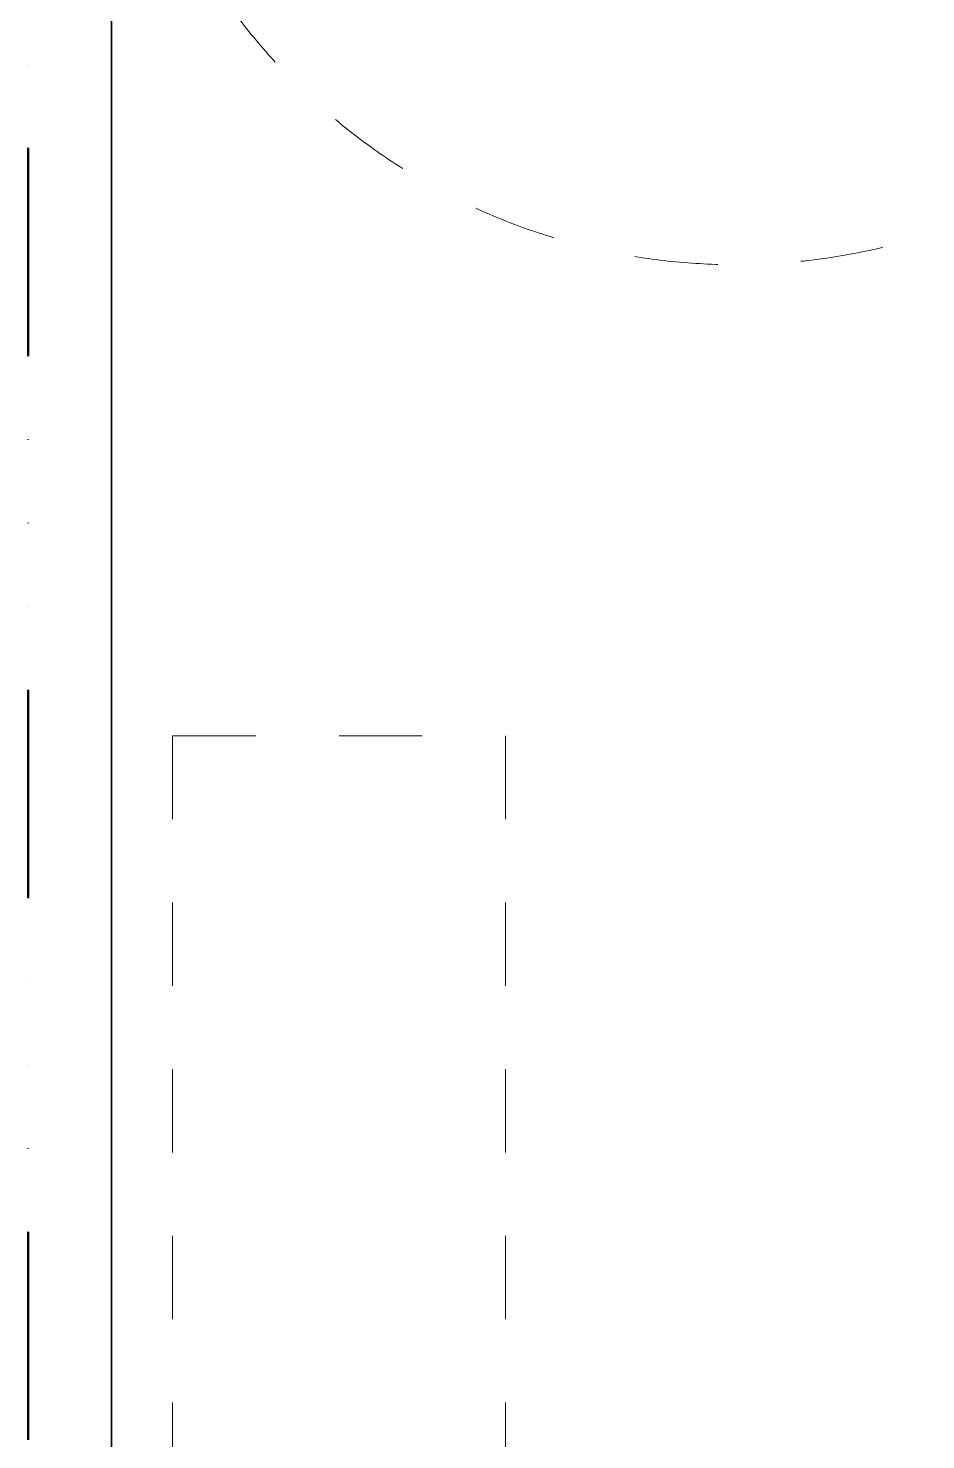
# Model space of a CAD drawing. Header units: millimetres. Extents: x -46592 to 140440, y -36427 to 76663.
# Drawn here: x 41274 to 42351, y 38132 to 39826 of the extents above; entities that cross this region are included whole.
import ezdxf

# ---------------------------------------------------------------- set-up
doc = ezdxf.new("R2010")
doc.units = ezdxf.units.MM
for name, pattern in [('Grid Line', [1111.25, 635, -158.75, 158.75, -158.75]), ('Katkoviiva 2mm', [200, 100, -100]), ('PALOALUE', [650, 250, -100, 0, -100, 0, -100, 0, -100])]:
    doc.linetypes.add(name, pattern=pattern)
for name, color, linetype, lineweight in [('AR-A_MERKINNÄT', 8, 'Continuous', 18), ('AR-A_MERKINNÄT-4', 8, 'PALOALUE', 50), ('AR-C_APUVIIVA-3', 1, 'Katkoviiva 2mm', 18), ('AR-Y_MODVIIVA-1', 8, 'Grid Line', 9), ('AR1241_US-1', 1, 'Continuous', 35)]:
    doc.layers.add(name, color=color, linetype=linetype, lineweight=lineweight)

# ---------------------------------------------------------------- blocks, each defined once
blk = doc.blocks.new('Paloaluemerkintä - EI60-1905671-04 2_ krs')
at = {"layer": 'AR-A_MERKINNÄT-4'}
blk.add_line((0, 0), (24200, 0), dxfattribs=at)

msp = doc.modelspace()

# ---------------------------------------------------------------- linework, layer by layer
at = {"layer": 'AR-C_APUVIIVA-3'}
for p, q in [((41447.1, 38976.9), (41847.1, 38976.9)), ((41447.1, 36476.9), (41447.1, 38976.9)), ((41847.1, 38976.9), (41847.1, 36476.9))]:
    msp.add_line(p, q, dxfattribs=at)
msp.add_circle((42123.4, 40292.3), 750, dxfattribs=at)
at = {"layer": 'AR-Y_MODVIIVA-1'}
msp.add_line((41374, 32118), (41374, 59825.4), dxfattribs=at)
at = {"layer": 'AR1241_US-1'}
msp.add_line((41374, 36068.5), (41374, 42041), dxfattribs=at)

# ---------------------------------------------------------------- block references
at = {"layer": 'AR-A_MERKINNÄT', "rotation": 269.9999999999999}
msp.add_blockref('Paloaluemerkintä - EI60-1905671-04 2_ krs', (41274, 57890.8), dxfattribs=at)

doc.saveas('drawing.dxf')
